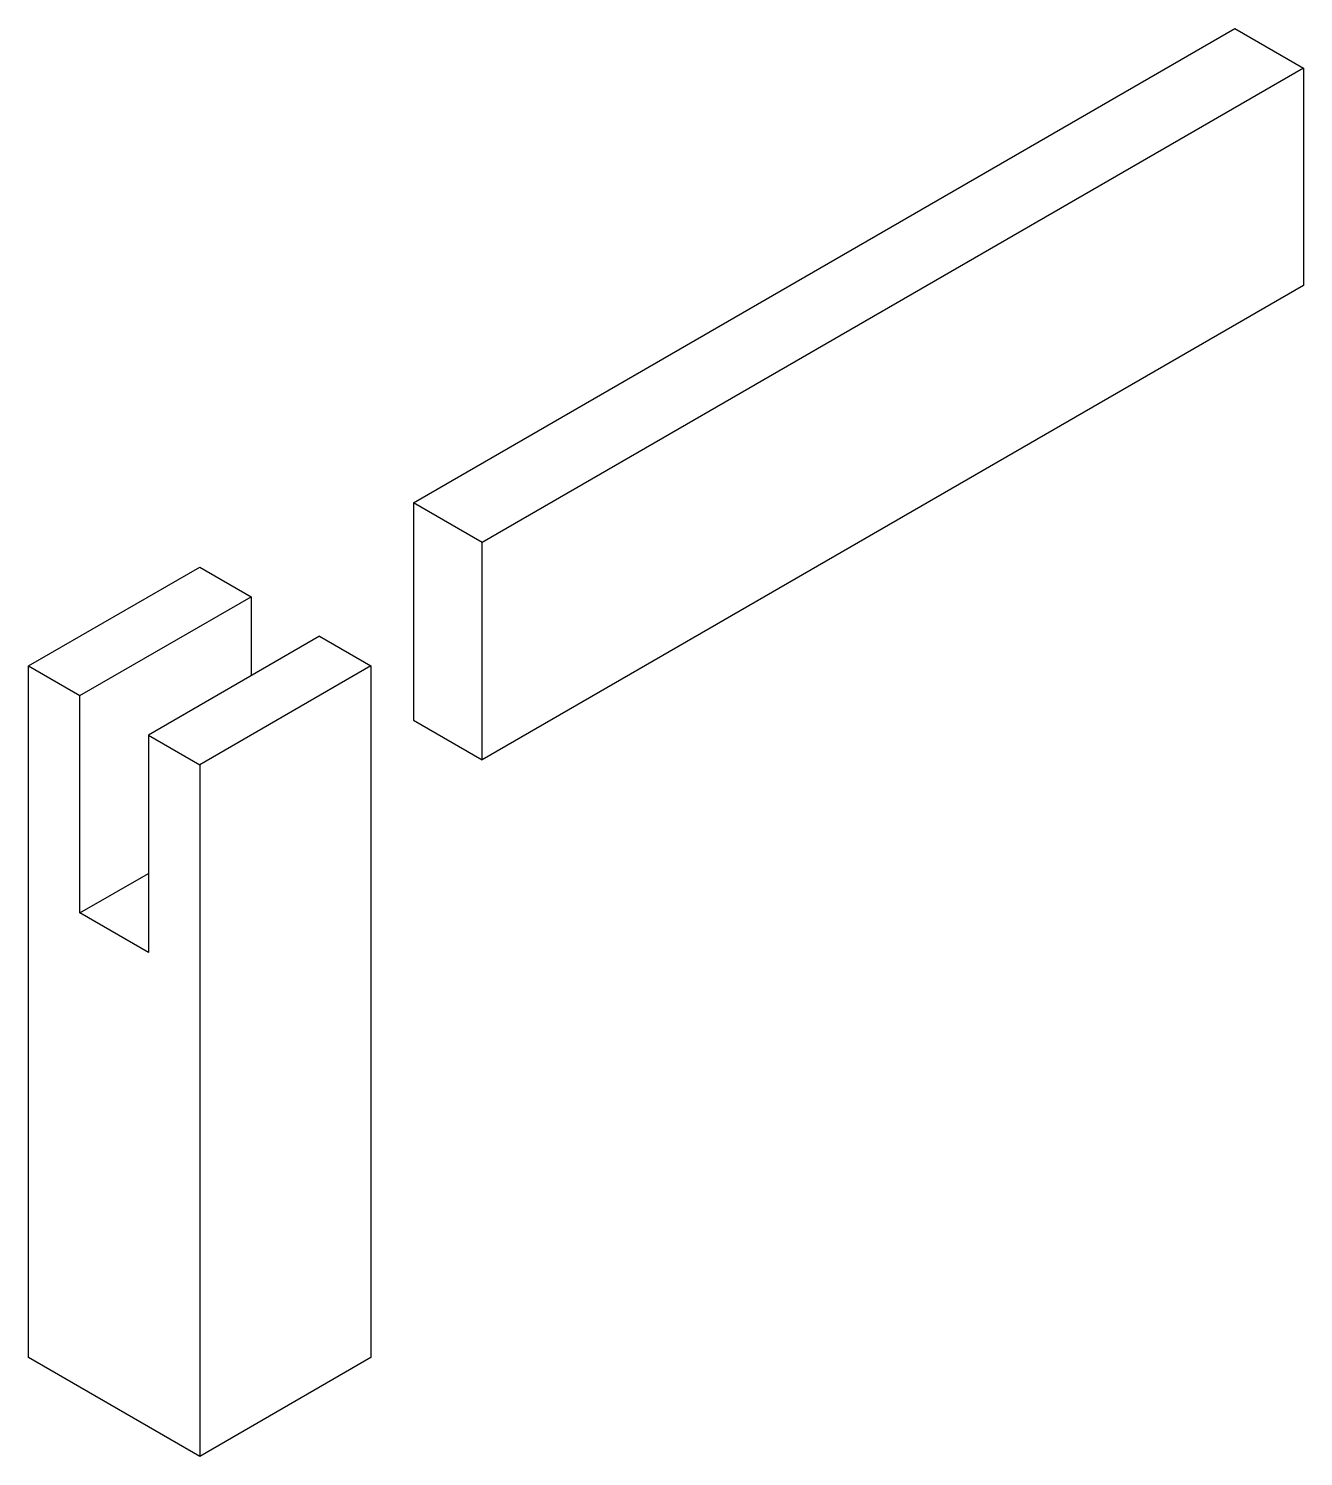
# Model space of a CAD drawing. Header units: centimetres. Extents: x 26 to 155, y -35 to 110.
import ezdxf

# ---------------------------------------------------------------- set-up
doc = ezdxf.new("R2010")
doc.units = ezdxf.units.CM
doc.layers.get('0').update_dxf_attribs({"lineweight": 25, "true_color": 0xffffff})

msp = doc.modelspace()

# ---------------------------------------------------------------- linework, layer by layer
for p, q in [((64.95, 61.5), (148.09, 109.5)), ((148.09, 109.5), (155.02, 105.5)), ((155.02, 105.5), (71.88, 57.5)), ((155.02, 105.5), (155.02, 83.5)), ((155.02, 83.5), (71.88, 35.5)), ((64.95, 61.5), (64.95, 39.5)), ((71.88, 57.5), (64.95, 61.5)), ((71.88, 35.5), (71.88, 57.5)), ((25.98, 45), (43.3, 55)), ((43.3, 55), (48.5, 52)), ((31.18, 42), (48.5, 52)), ((48.5, 52), (48.5, 44)), ((55.43, 48), (38.11, 38)), ((55.43, 48), (60.62, 45)), ((25.98, 45), (31.18, 42)), ((25.98, -25), (25.98, 45)), ((60.62, 45), (43.3, 35)), ((60.62, 45), (60.62, -25)), ((31.18, 20), (31.18, 42)), ((64.95, 39.5), (71.88, 35.5)), ((38.11, 38), (43.3, 35)), ((38.11, 38), (38.11, 16)), ((43.3, 35), (43.3, -35)), ((31.18, 20), (38.11, 24)), ((38.11, 16), (31.18, 20)), ((43.3, -35), (25.98, -25)), ((60.62, -25), (43.3, -35))]:
    msp.add_line(p, q)

doc.saveas('drawing.dxf')
